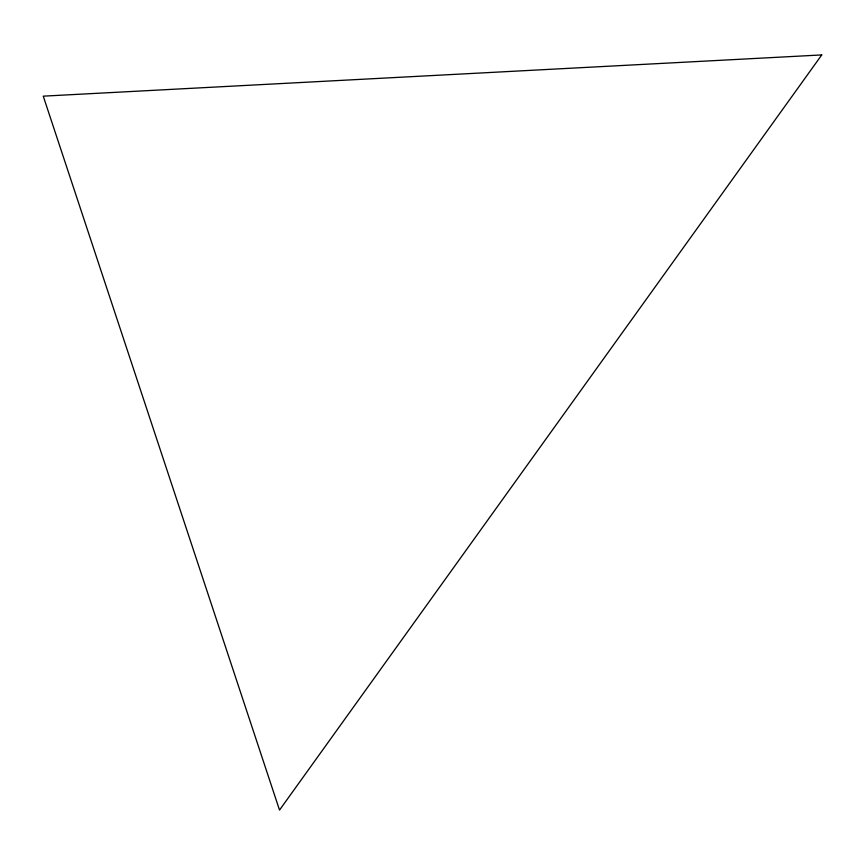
<?xml version="1.0" encoding="UTF-8"?>
<svg xmlns="http://www.w3.org/2000/svg" width="865" height="865" viewBox="0 0 865 865"><rect width="100%" height="100%" fill="white"/><g stroke="black" fill="none" stroke-linecap="round" stroke-linejoin="round"><path stroke-width="1.3" d="M821.75 54.928L279.525 810.073L43.25 96.156L821.75 54.928"/></g></svg>
